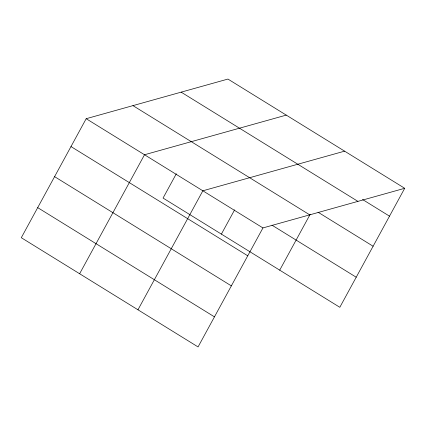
<?xml version="1.0" encoding="UTF-8"?>
<svg xmlns="http://www.w3.org/2000/svg" width="426" height="426" viewBox="0 0 426 426"><rect width="100%" height="100%" fill="white"/><g stroke="black" fill="none" stroke-linecap="round" stroke-linejoin="round"><path stroke-width="0.64" d="M86.18 118.705L21.3 237.708L198.063 346.929L262.943 227.931L404.7 188.292L227.937 79.071L86.18 118.705L262.943 227.931M79.63 273.748L144.515 154.75L286.267 115.116M176.3 173.781L163.057 198.069L339.82 307.295L404.7 188.292M137.965 309.793L202.845 190.795L344.602 151.155M221.387 234.114L234.63 209.826M279.717 270.159L310.192 214.262M362.547 199.501L389.508 216.163M181.156 92.149L357.92 201.376M318.062 212.223L373.107 246.239M132.96 105.627L309.723 214.848M271.996 225.184L356.216 277.219M70.988 146.571L247.751 255.797M54.592 176.646L231.355 285.873M37.696 207.632L214.459 316.859"/></g></svg>
